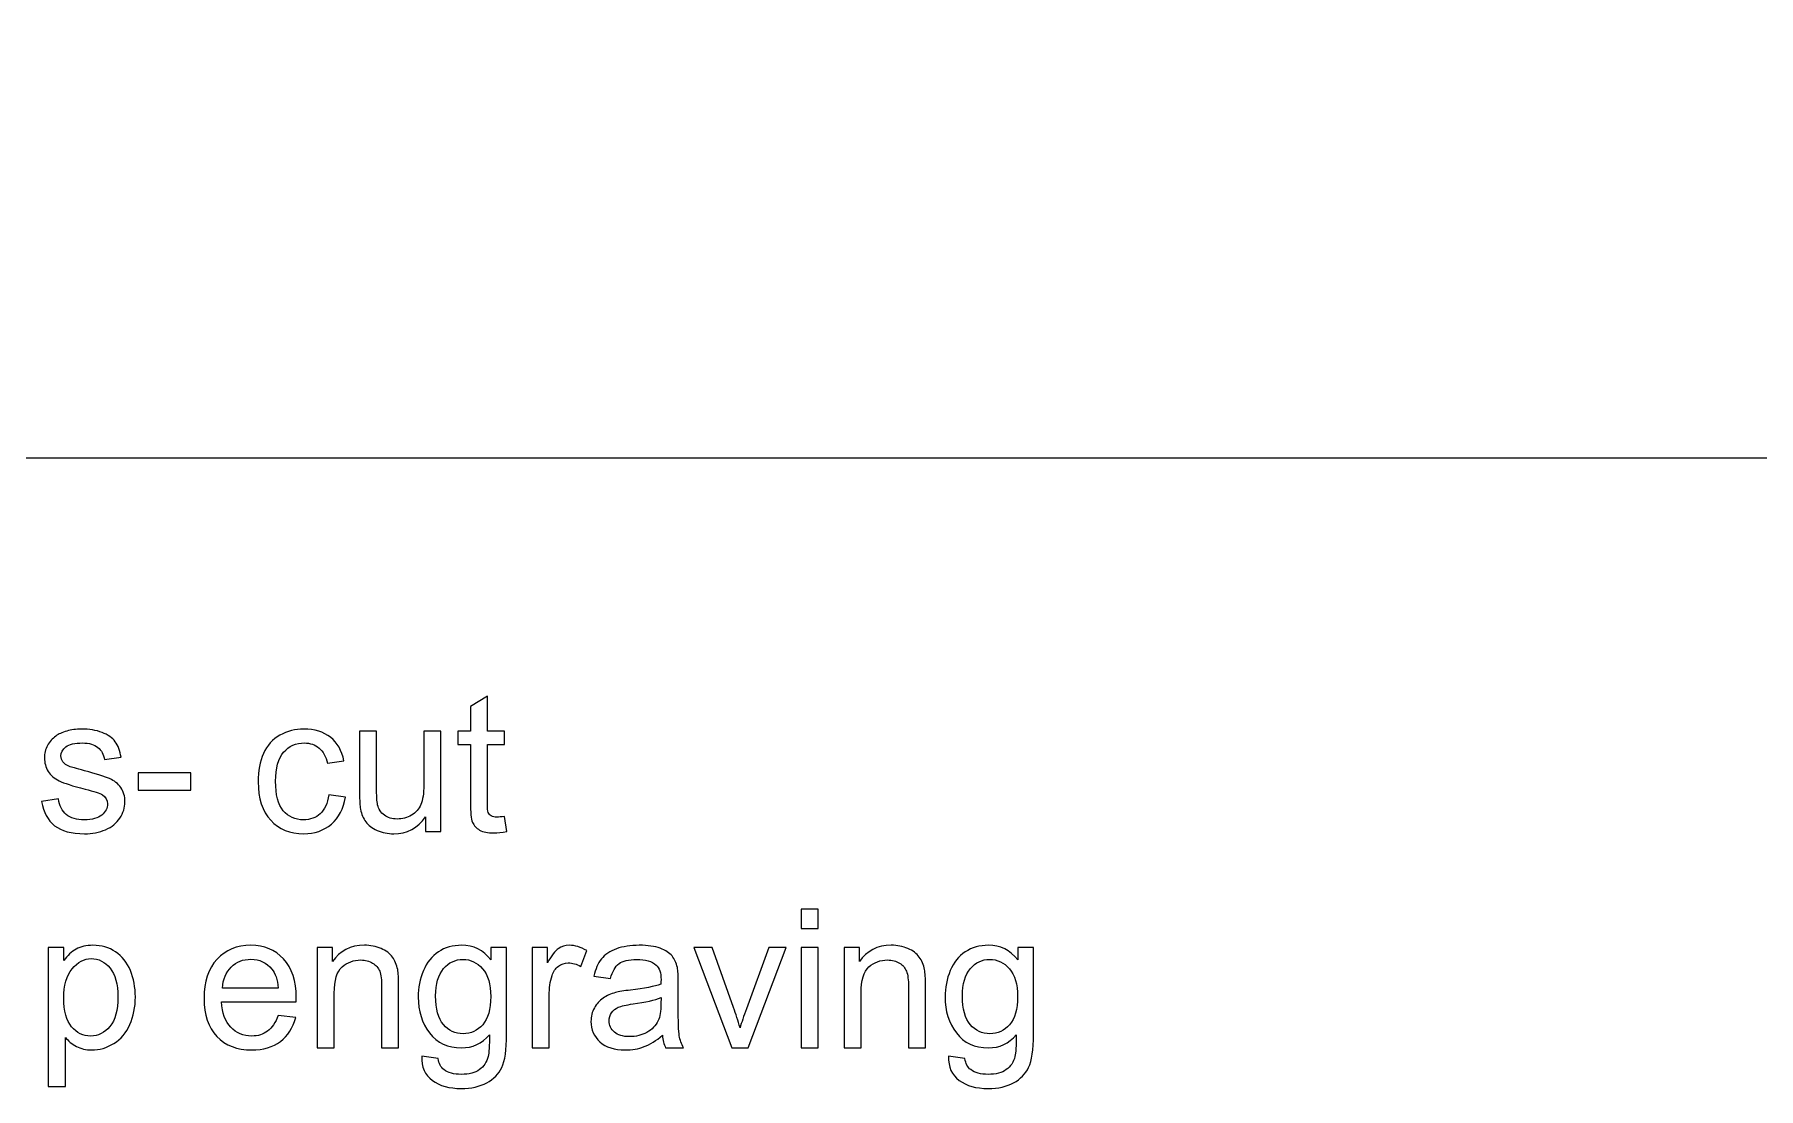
# Model space of a CAD drawing. Header units: millimetres. Extents: x -210 to 210, y -187 to 149.
# Drawn here: x -2.7 to 103.8, y -187.5 to -122.4 of the extents above; entities that cross this region are included whole.
import ezdxf

# ---------------------------------------------------------------- set-up
doc = ezdxf.new("R2010")
doc.units = ezdxf.units.MM
doc.header["$MEASUREMENT"] = 0
doc.layers.add('layer 1', color=7, linetype='Continuous')

msp = doc.modelspace()

# ---------------------------------------------------------------- linework, layer by layer
at = {"layer": 'layer 1', "color": 113, "lineweight": 18}
msp.add_open_spline([(-209.586, 148.5007), (-209.586, 148.5007), (210.414, 148.5007), (210.414, 148.5007), (210.414, 148.5007), (210.414, 148.5007), (210.414, -148.4993), (210.414, -148.4993), (210.414, -148.4993), (210.414, -148.4993), (-209.586, -148.4993), (-209.586, -148.4993), (-209.586, -148.4993), (-209.586, -148.4993), (-209.586, 148.5007), (-209.586, 148.5007)], degree=3, knots=[0, 0, 0, 0, 0.2, 0.2, 0.2, 0.2, 0.4, 0.4, 0.4, 0.4, 0.6, 0.6, 0.6, 0.6, 1, 1, 1, 1], dxfattribs=at)
at = {"layer": 'layer 1', "color": 250}
for points, knots in [([(26.3139, -170.6639), (26.3139, -170.6639), (26.4574, -171.5925), (26.4574, -171.5925), (26.4574, -171.5925), (26.1625, -171.6543), (25.8974, -171.6862), (25.6662, -171.6862), (25.6662, -171.6862), (25.2856, -171.6862), (24.9907, -171.6264), (24.7794, -171.5048), (24.7794, -171.5048), (24.5702, -171.3833), (24.4227, -171.2258), (24.337, -171.0285), (24.337, -171.0285), (24.2513, -170.8313), (24.2094, -170.4167), (24.2094, -169.785), (24.2094, -169.785), (24.2094, -169.785), (24.2094, -166.2098), (24.2094, -166.2098), (24.2094, -166.2098), (24.2094, -166.2098), (23.4322, -166.2098), (23.4322, -166.2098), (23.4322, -166.2098), (23.4322, -166.2098), (23.4322, -165.3967), (23.4322, -165.3967), (23.4322, -165.3967), (23.4322, -165.3967), (24.2094, -165.3967), (24.2094, -165.3967), (24.2094, -165.3967), (24.2094, -165.3967), (24.2094, -163.8621), (24.2094, -163.8621), (24.2094, -163.8621), (24.2094, -163.8621), (25.2617, -163.2304), (25.2617, -163.2304), (25.2617, -163.2304), (25.2617, -163.2304), (25.2617, -165.3967), (25.2617, -165.3967), (25.2617, -165.3967), (25.2617, -165.3967), (26.3139, -165.3967), (26.3139, -165.3967), (26.3139, -165.3967), (26.3139, -165.3967), (26.3139, -166.2098), (26.3139, -166.2098), (26.3139, -166.2098), (26.3139, -166.2098), (25.2617, -166.2098), (25.2617, -166.2098), (25.2617, -166.2098), (25.2617, -166.2098), (25.2617, -169.8448), (25.2617, -169.8448), (25.2617, -169.8448), (25.2617, -170.1457), (25.2796, -170.339), (25.3175, -170.4247), (25.3175, -170.4247), (25.3534, -170.5104), (25.4131, -170.5782), (25.4968, -170.63), (25.4968, -170.63), (25.5805, -170.6798), (25.7001, -170.7057), (25.8556, -170.7057), (25.8556, -170.7057), (25.9712, -170.7057), (26.1246, -170.6918), (26.3139, -170.6639)], [0, 0, 0, 0, 0.04761905, 0.04761905, 0.04761905, 0.04761905, 0.0952381, 0.0952381, 0.0952381, 0.0952381, 0.14285714, 0.14285714, 0.14285714, 0.14285714, 0.19047619, 0.19047619, 0.19047619, 0.19047619, 0.23809524, 0.23809524, 0.23809524, 0.23809524, 0.28571429, 0.28571429, 0.28571429, 0.28571429, 0.33333333, 0.33333333, 0.33333333, 0.33333333, 0.38095238, 0.38095238, 0.38095238, 0.38095238, 0.42857143, 0.42857143, 0.42857143, 0.42857143, 0.47619048, 0.47619048, 0.47619048, 0.47619048, 0.52380952, 0.52380952, 0.52380952, 0.52380952, 0.57142857, 0.57142857, 0.57142857, 0.57142857, 0.61904762, 0.61904762, 0.61904762, 0.61904762, 0.66666667, 0.66666667, 0.66666667, 0.66666667, 0.71428571, 0.71428571, 0.71428571, 0.71428571, 0.76190476, 0.76190476, 0.76190476, 0.76190476, 0.80952381, 0.80952381, 0.80952381, 0.80952381, 0.85714286, 0.85714286, 0.85714286, 0.85714286, 0.9047619, 0.9047619, 0.9047619, 0.9047619, 1, 1, 1, 1]), ([(-2.3, -169.7491), (-2.3, -169.7491), (-1.2597, -169.5817), (-1.2597, -169.5817), (-1.2597, -169.5817), (-1.2019, -169.9982), (-1.0385, -170.3171), (-0.7715, -170.5403), (-0.7715, -170.5403), (-0.5044, -170.7615), (-0.1298, -170.8731), (0.3485, -170.8731), (0.3485, -170.8731), (0.8328, -170.8731), (1.1915, -170.7755), (1.4267, -170.5782), (1.4267, -170.5782), (1.6598, -170.3829), (1.7774, -170.1517), (1.7774, -169.8866), (1.7774, -169.8866), (1.7774, -169.6495), (1.6718, -169.4621), (1.4625, -169.3266), (1.4625, -169.3266), (1.3151, -169.233), (0.9563, -169.1154), (0.3864, -168.9699), (0.3864, -168.9699), (-0.3829, -168.7766), (-0.915, -168.6092), (-1.2139, -168.4677), (-1.2139, -168.4677), (-1.5108, -168.3242), (-1.736, -168.1289), (-1.8895, -167.8778), (-1.8895, -167.8778), (-2.0429, -167.6287), (-2.1207, -167.3517), (-2.1207, -167.0488), (-2.1207, -167.0488), (-2.1207, -166.7718), (-2.0569, -166.5167), (-1.9313, -166.2815), (-1.9313, -166.2815), (-1.8038, -166.0463), (-1.6324, -165.851), (-1.4152, -165.6956), (-1.4152, -165.6956), (-1.2518, -165.576), (-1.0286, -165.4744), (-0.7476, -165.3907), (-0.7476, -165.3907), (-0.4646, -165.307), (-0.1637, -165.2651), (0.1592, -165.2651), (0.1592, -165.2651), (0.6455, -165.2651), (1.0719, -165.3349), (1.4386, -165.4764), (1.4386, -165.4764), (1.8073, -165.6159), (2.0783, -165.8072), (2.2537, -166.0463), (2.2537, -166.0463), (2.4271, -166.2875), (2.5487, -166.6083), (2.6144, -167.0109), (2.6144, -167.0109), (2.6144, -167.0109), (1.5861, -167.1544), (1.5861, -167.1544), (1.5861, -167.1544), (1.5403, -166.8315), (1.4047, -166.5784), (1.1815, -166.3971), (1.1815, -166.3971), (0.9583, -166.2157), (0.6435, -166.1261), (0.2349, -166.1261), (0.2349, -166.1261), (-0.2454, -166.1261), (-0.5901, -166.2058), (-0.7954, -166.3652), (-0.7954, -166.3652), (-1.0007, -166.5246), (-1.1043, -166.712), (-1.1043, -166.9252), (-1.1043, -166.9252), (-1.1043, -167.0607), (-1.0624, -167.1843), (-0.9767, -167.2939), (-0.9767, -167.2939), (-0.8911, -167.4055), (-0.7575, -167.4992), (-0.5742, -167.5729), (-0.5742, -167.5729), (-0.4686, -167.6127), (-0.1617, -167.7024), (0.3525, -167.8419), (0.3525, -167.8419), (1.0939, -168.0392), (1.612, -168.2026), (1.907, -168.3282), (1.907, -168.3282), (2.2019, -168.4537), (2.4331, -168.6391), (2.6005, -168.8782), (2.6005, -168.8782), (2.7699, -169.1194), (2.8536, -169.4183), (2.8536, -169.777), (2.8536, -169.777), (2.8536, -170.1258), (2.7519, -170.4546), (2.5467, -170.7635), (2.5467, -170.7635), (2.3414, -171.0724), (2.0465, -171.3115), (1.6618, -171.4809), (1.6618, -171.4809), (1.2752, -171.6503), (0.8388, -171.734), (0.3525, -171.734), (0.3525, -171.734), (-0.4526, -171.734), (-1.0684, -171.5666), (-1.4909, -171.2338), (-1.4909, -171.2338), (-1.9134, -170.899), (-2.1824, -170.4048), (-2.3, -169.7491)], [0, 0, 0, 0, 0.02941176, 0.02941176, 0.02941176, 0.02941176, 0.05882353, 0.05882353, 0.05882353, 0.05882353, 0.08823529, 0.08823529, 0.08823529, 0.08823529, 0.11764706, 0.11764706, 0.11764706, 0.11764706, 0.14705882, 0.14705882, 0.14705882, 0.14705882, 0.17647059, 0.17647059, 0.17647059, 0.17647059, 0.20588235, 0.20588235, 0.20588235, 0.20588235, 0.23529412, 0.23529412, 0.23529412, 0.23529412, 0.26470588, 0.26470588, 0.26470588, 0.26470588, 0.29411765, 0.29411765, 0.29411765, 0.29411765, 0.32352941, 0.32352941, 0.32352941, 0.32352941, 0.35294118, 0.35294118, 0.35294118, 0.35294118, 0.38235294, 0.38235294, 0.38235294, 0.38235294, 0.41176471, 0.41176471, 0.41176471, 0.41176471, 0.44117647, 0.44117647, 0.44117647, 0.44117647, 0.47058824, 0.47058824, 0.47058824, 0.47058824, 0.5, 0.5, 0.5, 0.5, 0.52941176, 0.52941176, 0.52941176, 0.52941176, 0.55882353, 0.55882353, 0.55882353, 0.55882353, 0.58823529, 0.58823529, 0.58823529, 0.58823529, 0.61764706, 0.61764706, 0.61764706, 0.61764706, 0.64705882, 0.64705882, 0.64705882, 0.64705882, 0.67647059, 0.67647059, 0.67647059, 0.67647059, 0.70588235, 0.70588235, 0.70588235, 0.70588235, 0.73529412, 0.73529412, 0.73529412, 0.73529412, 0.76470588, 0.76470588, 0.76470588, 0.76470588, 0.79411765, 0.79411765, 0.79411765, 0.79411765, 0.82352941, 0.82352941, 0.82352941, 0.82352941, 0.85294118, 0.85294118, 0.85294118, 0.85294118, 0.88235294, 0.88235294, 0.88235294, 0.88235294, 0.91176471, 0.91176471, 0.91176471, 0.91176471, 0.94117647, 0.94117647, 0.94117647, 0.94117647, 1, 1, 1, 1]), ([(15.4546, -169.3306), (15.4546, -169.3306), (16.4829, -169.4741), (16.4829, -169.4741), (16.4829, -169.4741), (16.3693, -170.1816), (16.0824, -170.7336), (15.618, -171.1342), (15.618, -171.1342), (15.1537, -171.5347), (14.5817, -171.734), (13.9061, -171.734), (13.9061, -171.734), (13.0592, -171.734), (12.3776, -171.457), (11.8634, -170.903), (11.8634, -170.903), (11.3473, -170.349), (11.0902, -169.5558), (11.0902, -168.5235), (11.0902, -168.5235), (11.0902, -167.8539), (11.2018, -167.27), (11.423, -166.7678), (11.423, -166.7678), (11.6442, -166.2676), (11.981, -165.8909), (12.4354, -165.6418), (12.4354, -165.6418), (12.8878, -165.3907), (13.38, -165.2651), (13.9141, -165.2651), (13.9141, -165.2651), (14.5857, -165.2651), (15.1377, -165.4345), (15.5642, -165.7753), (15.5642, -165.7753), (15.9927, -166.1161), (16.2677, -166.6004), (16.3873, -167.2261), (16.3873, -167.2261), (16.3873, -167.2261), (15.3709, -167.3816), (15.3709, -167.3816), (15.3709, -167.3816), (15.2733, -166.9651), (15.1019, -166.6522), (14.8528, -166.4409), (14.8528, -166.4409), (14.6056, -166.2317), (14.3067, -166.1261), (13.956, -166.1261), (13.956, -166.1261), (13.4259, -166.1261), (12.9954, -166.3154), (12.6626, -166.694), (12.6626, -166.694), (12.3318, -167.0747), (12.1663, -167.6725), (12.1663, -168.4936), (12.1663, -168.4936), (12.1663, -169.3266), (12.3258, -169.9305), (12.6446, -170.3071), (12.6446, -170.3071), (12.9655, -170.6838), (13.382, -170.8731), (13.8942, -170.8731), (13.8942, -170.8731), (14.3087, -170.8731), (14.6535, -170.7476), (14.9285, -170.4945), (14.9285, -170.4945), (15.2055, -170.2434), (15.3809, -169.8547), (15.4546, -169.3306)], [0, 0, 0, 0, 0.05, 0.05, 0.05, 0.05, 0.1, 0.1, 0.1, 0.1, 0.15, 0.15, 0.15, 0.15, 0.2, 0.2, 0.2, 0.2, 0.25, 0.25, 0.25, 0.25, 0.3, 0.3, 0.3, 0.3, 0.35, 0.35, 0.35, 0.35, 0.4, 0.4, 0.4, 0.4, 0.45, 0.45, 0.45, 0.45, 0.5, 0.5, 0.5, 0.5, 0.55, 0.55, 0.55, 0.55, 0.6, 0.6, 0.6, 0.6, 0.65, 0.65, 0.65, 0.65, 0.7, 0.7, 0.7, 0.7, 0.75, 0.75, 0.75, 0.75, 0.8, 0.8, 0.8, 0.8, 0.85, 0.85, 0.85, 0.85, 0.9, 0.9, 0.9, 0.9, 1, 1, 1, 1]), ([(21.4333, -171.6025), (21.4333, -171.6025), (21.4333, -170.6798), (21.4333, -170.6798), (21.4333, -170.6798), (20.951, -171.3833), (20.2974, -171.734), (19.4703, -171.734), (19.4703, -171.734), (19.1056, -171.734), (18.7648, -171.6643), (18.448, -171.5248), (18.448, -171.5248), (18.1311, -171.3833), (17.8959, -171.2079), (17.7425, -170.9967), (17.7425, -170.9967), (17.589, -170.7834), (17.4814, -170.5244), (17.4196, -170.2174), (17.4196, -170.2174), (17.3778, -170.0102), (17.3559, -169.6834), (17.3559, -169.2369), (17.3559, -169.2369), (17.3559, -169.2369), (17.3559, -165.3967), (17.3559, -165.3967), (17.3559, -165.3967), (17.3559, -165.3967), (18.4081, -165.3967), (18.4081, -165.3967), (18.4081, -165.3967), (18.4081, -165.3967), (18.4081, -168.8304), (18.4081, -168.8304), (18.4081, -168.8304), (18.4081, -169.3784), (18.43, -169.7491), (18.4719, -169.9384), (18.4719, -169.9384), (18.5376, -170.2155), (18.6771, -170.4307), (18.8924, -170.5881), (18.8924, -170.5881), (19.1056, -170.7456), (19.3687, -170.8253), (19.6836, -170.8253), (19.6836, -170.8253), (19.9984, -170.8253), (20.2934, -170.7456), (20.5684, -170.5841), (20.5684, -170.5841), (20.8434, -170.4227), (21.0387, -170.2015), (21.1543, -169.9245), (21.1543, -169.9245), (21.2679, -169.6475), (21.3257, -169.2429), (21.3257, -168.7148), (21.3257, -168.7148), (21.3257, -168.7148), (21.3257, -165.3967), (21.3257, -165.3967), (21.3257, -165.3967), (21.3257, -165.3967), (22.3779, -165.3967), (22.3779, -165.3967), (22.3779, -165.3967), (22.3779, -165.3967), (22.3779, -171.6025), (22.3779, -171.6025), (22.3779, -171.6025), (22.3779, -171.6025), (21.4333, -171.6025), (21.4333, -171.6025)], [0, 0, 0, 0, 0.05, 0.05, 0.05, 0.05, 0.1, 0.1, 0.1, 0.1, 0.15, 0.15, 0.15, 0.15, 0.2, 0.2, 0.2, 0.2, 0.25, 0.25, 0.25, 0.25, 0.3, 0.3, 0.3, 0.3, 0.35, 0.35, 0.35, 0.35, 0.4, 0.4, 0.4, 0.4, 0.45, 0.45, 0.45, 0.45, 0.5, 0.5, 0.5, 0.5, 0.55, 0.55, 0.55, 0.55, 0.6, 0.6, 0.6, 0.6, 0.65, 0.65, 0.65, 0.65, 0.7, 0.7, 0.7, 0.7, 0.75, 0.75, 0.75, 0.75, 0.8, 0.8, 0.8, 0.8, 0.85, 0.85, 0.85, 0.85, 0.9, 0.9, 0.9, 0.9, 1, 1, 1, 1]), ([(3.6787, -169.0317), (3.6787, -169.0317), (3.6787, -167.9794), (3.6787, -167.9794), (3.6787, -167.9794), (3.6787, -167.9794), (6.9311, -167.9794), (6.9311, -167.9794), (6.9311, -167.9794), (6.9311, -167.9794), (6.9311, -169.0317), (6.9311, -169.0317), (6.9311, -169.0317), (6.9311, -169.0317), (3.6787, -169.0317), (3.6787, -169.0317)], [0, 0, 0, 0, 0.2, 0.2, 0.2, 0.2, 0.4, 0.4, 0.4, 0.4, 0.6, 0.6, 0.6, 0.6, 1, 1, 1, 1]), ([(44.6527, -177.5951), (44.6527, -177.5951), (44.6527, -176.3994), (44.6527, -176.3994), (44.6527, -176.3994), (44.6527, -176.3994), (45.7049, -176.3994), (45.7049, -176.3994), (45.7049, -176.3994), (45.7049, -176.3994), (45.7049, -177.5951), (45.7049, -177.5951), (45.7049, -177.5951), (45.7049, -177.5951), (44.6527, -177.5951), (44.6527, -177.5951)], [0, 0, 0, 0, 0.2, 0.2, 0.2, 0.2, 0.4, 0.4, 0.4, 0.4, 0.6, 0.6, 0.6, 0.6, 1, 1, 1, 1]), ([(-1.8814, -187.3403), (-1.8814, -187.3403), (-1.8814, -178.755), (-1.8814, -178.755), (-1.8814, -178.755), (-1.8814, -178.755), (-0.9248, -178.755), (-0.9248, -178.755), (-0.9248, -178.755), (-0.9248, -178.755), (-0.9248, -179.5701), (-0.9248, -179.5701), (-0.9248, -179.5701), (-0.6996, -179.2552), (-0.4445, -179.018), (-0.1596, -178.8606), (-0.1596, -178.8606), (0.1234, -178.7031), (0.4682, -178.6234), (0.8727, -178.6234), (0.8727, -178.6234), (1.4029, -178.6234), (1.8692, -178.7589), (2.2737, -179.032), (2.2737, -179.032), (2.6783, -179.303), (2.9832, -179.6876), (3.1905, -180.1819), (3.1905, -180.1819), (3.3957, -180.6781), (3.4994, -181.2202), (3.4994, -181.812), (3.4994, -181.812), (3.4994, -182.4438), (3.3858, -183.0138), (3.1586, -183.5219), (3.1586, -183.5219), (2.9314, -184.0281), (2.6006, -184.4167), (2.1661, -184.6878), (2.1661, -184.6878), (1.7337, -184.9568), (1.2773, -185.0923), (0.799, -185.0923), (0.799, -185.0923), (0.4483, -185.0923), (0.1334, -185.0186), (-0.1436, -184.8711), (-0.1436, -184.8711), (-0.4226, -184.7236), (-0.6498, -184.5383), (-0.8292, -184.3131), (-0.8292, -184.3131), (-0.8292, -184.3131), (-0.8292, -187.3403), (-0.8292, -187.3403), (-0.8292, -187.3403), (-0.8292, -187.3403), (-1.8814, -187.3403), (-1.8814, -187.3403)], [0, 0, 0, 0, 0.0625, 0.0625, 0.0625, 0.0625, 0.125, 0.125, 0.125, 0.125, 0.1875, 0.1875, 0.1875, 0.1875, 0.25, 0.25, 0.25, 0.25, 0.3125, 0.3125, 0.3125, 0.3125, 0.375, 0.375, 0.375, 0.375, 0.4375, 0.4375, 0.4375, 0.4375, 0.5, 0.5, 0.5, 0.5, 0.5625, 0.5625, 0.5625, 0.5625, 0.625, 0.625, 0.625, 0.625, 0.6875, 0.6875, 0.6875, 0.6875, 0.75, 0.75, 0.75, 0.75, 0.8125, 0.8125, 0.8125, 0.8125, 0.875, 0.875, 0.875, 0.875, 1, 1, 1, 1]), ([(12.3239, -182.952), (12.3239, -182.952), (13.412, -183.0955), (13.412, -183.0955), (13.412, -183.0955), (13.2426, -183.7272), (12.9257, -184.2194), (12.4634, -184.5682), (12.4634, -184.5682), (12.001, -184.917), (11.4111, -185.0923), (10.6917, -185.0923), (10.6917, -185.0923), (9.7869, -185.0923), (9.0695, -184.8133), (8.5394, -184.2553), (8.5394, -184.2553), (8.0093, -183.6993), (7.7442, -182.9161), (7.7442, -181.9097), (7.7442, -181.9097), (7.7442, -180.8694), (8.0113, -180.0603), (8.5474, -179.4863), (8.5474, -179.4863), (9.0834, -178.9104), (9.779, -178.6234), (10.6339, -178.6234), (10.6339, -178.6234), (11.4609, -178.6234), (12.1365, -178.9044), (12.6607, -179.4684), (12.6607, -179.4684), (13.1848, -180.0324), (13.4479, -180.8256), (13.4479, -181.8479), (13.4479, -181.8479), (13.4479, -181.9097), (13.4459, -182.0034), (13.4419, -182.1269), (13.4419, -182.1269), (13.4419, -182.1269), (8.8204, -182.1269), (8.8204, -182.1269), (8.8204, -182.1269), (8.8602, -182.8065), (9.0516, -183.3286), (9.3983, -183.6893), (9.3983, -183.6893), (9.7431, -184.0501), (10.1755, -184.2314), (10.6917, -184.2314), (10.6917, -184.2314), (11.0763, -184.2314), (11.4051, -184.1298), (11.6762, -183.9265), (11.6762, -183.9265), (11.9492, -183.7232), (12.1644, -183.3984), (12.3239, -182.952)], [0, 0, 0, 0, 0.0625, 0.0625, 0.0625, 0.0625, 0.125, 0.125, 0.125, 0.125, 0.1875, 0.1875, 0.1875, 0.1875, 0.25, 0.25, 0.25, 0.25, 0.3125, 0.3125, 0.3125, 0.3125, 0.375, 0.375, 0.375, 0.375, 0.4375, 0.4375, 0.4375, 0.4375, 0.5, 0.5, 0.5, 0.5, 0.5625, 0.5625, 0.5625, 0.5625, 0.625, 0.625, 0.625, 0.625, 0.6875, 0.6875, 0.6875, 0.6875, 0.75, 0.75, 0.75, 0.75, 0.8125, 0.8125, 0.8125, 0.8125, 0.875, 0.875, 0.875, 0.875, 1, 1, 1, 1]), ([(14.7413, -184.9608), (14.7413, -184.9608), (14.7413, -178.755), (14.7413, -178.755), (14.7413, -178.755), (14.7413, -178.755), (15.6859, -178.755), (15.6859, -178.755), (15.6859, -178.755), (15.6859, -178.755), (15.6859, -179.6358), (15.6859, -179.6358), (15.6859, -179.6358), (16.1403, -178.9602), (16.7979, -178.6234), (17.6569, -178.6234), (17.6569, -178.6234), (18.0315, -178.6234), (18.3743, -178.6912), (18.6872, -178.8247), (18.6872, -178.8247), (19.0001, -178.9582), (19.2352, -179.1356), (19.3907, -179.3528), (19.3907, -179.3528), (19.5461, -179.5701), (19.6557, -179.8291), (19.7175, -180.1281), (19.7175, -180.1281), (19.7554, -180.3234), (19.7753, -180.6641), (19.7753, -181.1504), (19.7753, -181.1504), (19.7753, -181.1504), (19.7753, -184.9608), (19.7753, -184.9608), (19.7753, -184.9608), (19.7753, -184.9608), (18.7231, -184.9608), (18.7231, -184.9608), (18.7231, -184.9608), (18.7231, -184.9608), (18.7231, -181.1903), (18.7231, -181.1903), (18.7231, -181.1903), (18.7231, -180.7618), (18.6832, -180.4409), (18.6015, -180.2297), (18.6015, -180.2297), (18.5198, -180.0184), (18.3743, -179.8491), (18.167, -179.7215), (18.167, -179.7215), (17.9598, -179.596), (17.7147, -179.5322), (17.4357, -179.5322), (17.4357, -179.5322), (16.9893, -179.5322), (16.6046, -179.6737), (16.2798, -179.9587), (16.2798, -179.9587), (15.9549, -180.2417), (15.7935, -180.7817), (15.7935, -181.5749), (15.7935, -181.5749), (15.7935, -181.5749), (15.7935, -184.9608), (15.7935, -184.9608), (15.7935, -184.9608), (15.7935, -184.9608), (14.7413, -184.9608), (14.7413, -184.9608)], [0, 0, 0, 0, 0.05263158, 0.05263158, 0.05263158, 0.05263158, 0.10526316, 0.10526316, 0.10526316, 0.10526316, 0.15789474, 0.15789474, 0.15789474, 0.15789474, 0.21052632, 0.21052632, 0.21052632, 0.21052632, 0.26315789, 0.26315789, 0.26315789, 0.26315789, 0.31578947, 0.31578947, 0.31578947, 0.31578947, 0.36842105, 0.36842105, 0.36842105, 0.36842105, 0.42105263, 0.42105263, 0.42105263, 0.42105263, 0.47368421, 0.47368421, 0.47368421, 0.47368421, 0.52631579, 0.52631579, 0.52631579, 0.52631579, 0.57894737, 0.57894737, 0.57894737, 0.57894737, 0.63157895, 0.63157895, 0.63157895, 0.63157895, 0.68421053, 0.68421053, 0.68421053, 0.68421053, 0.73684211, 0.73684211, 0.73684211, 0.73684211, 0.78947368, 0.78947368, 0.78947368, 0.78947368, 0.84210526, 0.84210526, 0.84210526, 0.84210526, 0.89473684, 0.89473684, 0.89473684, 0.89473684, 1, 1, 1, 1]), ([(21.1983, -185.475), (21.1983, -185.475), (22.2146, -185.6185), (22.2146, -185.6185), (22.2146, -185.6185), (22.2565, -185.9333), (22.3761, -186.1625), (22.5714, -186.308), (22.5714, -186.308), (22.8324, -186.5013), (23.1892, -186.599), (23.6415, -186.599), (23.6415, -186.599), (24.1278, -186.599), (24.5045, -186.5013), (24.7695, -186.308), (24.7695, -186.308), (25.0346, -186.1147), (25.2139, -185.8417), (25.3076, -185.4929), (25.3076, -185.4929), (25.3614, -185.2797), (25.3873, -184.8313), (25.3833, -184.1477), (25.3833, -184.1477), (24.923, -184.6898), (24.351, -184.9608), (23.6655, -184.9608), (23.6655, -184.9608), (22.8125, -184.9608), (22.1509, -184.6539), (21.6845, -184.0381), (21.6845, -184.0381), (21.2162, -183.4243), (20.983, -182.6869), (20.983, -181.828), (20.983, -181.828), (20.983, -181.2361), (21.0907, -180.6901), (21.3039, -180.1898), (21.3039, -180.1898), (21.5171, -179.6896), (21.828, -179.305), (22.2346, -179.032), (22.2346, -179.032), (22.6411, -178.7589), (23.1194, -178.6234), (23.6694, -178.6234), (23.6694, -178.6234), (24.4008, -178.6234), (25.0047, -178.9224), (25.479, -179.5202), (25.479, -179.5202), (25.479, -179.5202), (25.479, -178.755), (25.479, -178.755), (25.479, -178.755), (25.479, -178.755), (26.4475, -178.755), (26.4475, -178.755), (26.4475, -178.755), (26.4475, -178.755), (26.4475, -184.1138), (26.4475, -184.1138), (26.4475, -184.1138), (26.4475, -185.0804), (26.3499, -185.7639), (26.1526, -186.1665), (26.1526, -186.1665), (25.9573, -186.5691), (25.6444, -186.8879), (25.2199, -187.1211), (25.2199, -187.1211), (24.7934, -187.3543), (24.2693, -187.4718), (23.6475, -187.4718), (23.6475, -187.4718), (22.9082, -187.4718), (22.3123, -187.3064), (21.8579, -186.9736), (21.8579, -186.9736), (21.4015, -186.6428), (21.1823, -186.1426), (21.1983, -185.475)], [0, 0, 0, 0, 0.04545455, 0.04545455, 0.04545455, 0.04545455, 0.09090909, 0.09090909, 0.09090909, 0.09090909, 0.13636364, 0.13636364, 0.13636364, 0.13636364, 0.18181818, 0.18181818, 0.18181818, 0.18181818, 0.22727273, 0.22727273, 0.22727273, 0.22727273, 0.27272727, 0.27272727, 0.27272727, 0.27272727, 0.31818182, 0.31818182, 0.31818182, 0.31818182, 0.36363636, 0.36363636, 0.36363636, 0.36363636, 0.40909091, 0.40909091, 0.40909091, 0.40909091, 0.45454545, 0.45454545, 0.45454545, 0.45454545, 0.5, 0.5, 0.5, 0.5, 0.54545455, 0.54545455, 0.54545455, 0.54545455, 0.59090909, 0.59090909, 0.59090909, 0.59090909, 0.63636364, 0.63636364, 0.63636364, 0.63636364, 0.68181818, 0.68181818, 0.68181818, 0.68181818, 0.72727273, 0.72727273, 0.72727273, 0.72727273, 0.77272727, 0.77272727, 0.77272727, 0.77272727, 0.81818182, 0.81818182, 0.81818182, 0.81818182, 0.86363636, 0.86363636, 0.86363636, 0.86363636, 0.90909091, 0.90909091, 0.90909091, 0.90909091, 1, 1, 1, 1]), ([(28.0299, -184.9608), (28.0299, -184.9608), (28.0299, -178.755), (28.0299, -178.755), (28.0299, -178.755), (28.0299, -178.755), (28.9746, -178.755), (28.9746, -178.755), (28.9746, -178.755), (28.9746, -178.755), (28.9746, -179.7056), (28.9746, -179.7056), (28.9746, -179.7056), (29.2157, -179.2651), (29.4389, -178.9742), (29.6442, -178.8347), (29.6442, -178.8347), (29.8494, -178.6932), (30.0746, -178.6234), (30.3197, -178.6234), (30.3197, -178.6234), (30.6745, -178.6234), (31.0352, -178.735), (31.4019, -178.9562), (31.4019, -178.9562), (31.4019, -178.9562), (31.0272, -179.9268), (31.0272, -179.9268), (31.0272, -179.9268), (30.7721, -179.7833), (30.517, -179.7115), (30.262, -179.7115), (30.262, -179.7115), (30.0328, -179.7115), (29.8275, -179.7813), (29.6462, -179.9188), (29.6462, -179.9188), (29.4648, -180.0563), (29.3353, -180.2476), (29.2575, -180.4928), (29.2575, -180.4928), (29.14, -180.8654), (29.0822, -181.274), (29.0822, -181.7184), (29.0822, -181.7184), (29.0822, -181.7184), (29.0822, -184.9608), (29.0822, -184.9608), (29.0822, -184.9608), (29.0822, -184.9608), (28.0299, -184.9608), (28.0299, -184.9608)], [0, 0, 0, 0, 0.07142857, 0.07142857, 0.07142857, 0.07142857, 0.14285714, 0.14285714, 0.14285714, 0.14285714, 0.21428571, 0.21428571, 0.21428571, 0.21428571, 0.28571429, 0.28571429, 0.28571429, 0.28571429, 0.35714286, 0.35714286, 0.35714286, 0.35714286, 0.42857143, 0.42857143, 0.42857143, 0.42857143, 0.5, 0.5, 0.5, 0.5, 0.57142857, 0.57142857, 0.57142857, 0.57142857, 0.64285714, 0.64285714, 0.64285714, 0.64285714, 0.71428571, 0.71428571, 0.71428571, 0.71428571, 0.78571429, 0.78571429, 0.78571429, 0.78571429, 0.85714286, 0.85714286, 0.85714286, 0.85714286, 1, 1, 1, 1]), ([(36.0772, -184.1836), (35.6866, -184.5164), (35.3099, -184.7496), (34.9492, -184.8871), (34.9492, -184.8871), (34.5885, -185.0246), (34.2019, -185.0923), (33.7874, -185.0923), (33.7874, -185.0923), (33.1058, -185.0923), (32.5817, -184.9269), (32.215, -184.5941), (32.215, -184.5941), (31.8483, -184.2633), (31.665, -183.8388), (31.665, -183.3226), (31.665, -183.3226), (31.665, -183.0197), (31.7347, -182.7427), (31.8722, -182.4916), (31.8722, -182.4916), (32.0117, -182.2405), (32.1931, -182.0412), (32.4163, -181.8898), (32.4163, -181.8898), (32.6415, -181.7383), (32.8926, -181.6227), (33.1736, -181.545), (33.1736, -181.545), (33.3808, -181.4912), (33.6937, -181.4394), (34.1102, -181.3876), (34.1102, -181.3876), (34.9592, -181.2879), (35.587, -181.1663), (35.9875, -181.0268), (35.9875, -181.0268), (35.9915, -180.8834), (35.9935, -180.7917), (35.9935, -180.7538), (35.9935, -180.7538), (35.9935, -180.3273), (35.8939, -180.0264), (35.6946, -179.851), (35.6946, -179.851), (35.4255, -179.6139), (35.025, -179.4963), (34.4949, -179.4963), (34.4949, -179.4963), (33.9986, -179.4963), (33.6319, -179.584), (33.3968, -179.7574), (33.3968, -179.7574), (33.1596, -179.9308), (32.9862, -180.2377), (32.8727, -180.6801), (32.8727, -180.6801), (32.8727, -180.6801), (31.8443, -180.5366), (31.8443, -180.5366), (31.8443, -180.5366), (31.938, -180.0962), (32.0914, -179.7394), (32.3067, -179.4684), (32.3067, -179.4684), (32.5219, -179.1974), (32.8328, -178.9901), (33.2393, -178.8426), (33.2393, -178.8426), (33.6439, -178.6972), (34.1162, -178.6234), (34.6503, -178.6234), (34.6503, -178.6234), (35.1804, -178.6234), (35.6129, -178.6852), (35.9457, -178.8108), (35.9457, -178.8108), (36.2765, -178.9363), (36.5216, -179.0918), (36.6771, -179.2811), (36.6771, -179.2811), (36.8325, -179.4704), (36.9421, -179.7096), (37.0059, -179.9985), (37.0059, -179.9985), (37.0398, -180.1779), (37.0577, -180.5007), (37.0577, -180.9651), (37.0577, -180.9651), (37.0577, -180.9651), (37.0577, -182.3601), (37.0577, -182.3601), (37.0577, -182.3601), (37.0577, -183.3346), (37.0796, -183.9504), (37.1235, -184.2115), (37.1235, -184.2115), (37.1653, -184.4725), (37.253, -184.7217), (37.3806, -184.9608), (37.3806, -184.9608), (37.3806, -184.9608), (36.2805, -184.9608), (36.2805, -184.9608), (36.2805, -184.9608), (36.1749, -184.7396), (36.1071, -184.4805), (36.0772, -184.1836)], [0, 0, 0, 0, 0.03571429, 0.03571429, 0.03571429, 0.03571429, 0.07142857, 0.07142857, 0.07142857, 0.07142857, 0.10714286, 0.10714286, 0.10714286, 0.10714286, 0.14285714, 0.14285714, 0.14285714, 0.14285714, 0.17857143, 0.17857143, 0.17857143, 0.17857143, 0.21428571, 0.21428571, 0.21428571, 0.21428571, 0.25, 0.25, 0.25, 0.25, 0.28571429, 0.28571429, 0.28571429, 0.28571429, 0.32142857, 0.32142857, 0.32142857, 0.32142857, 0.35714286, 0.35714286, 0.35714286, 0.35714286, 0.39285714, 0.39285714, 0.39285714, 0.39285714, 0.42857143, 0.42857143, 0.42857143, 0.42857143, 0.46428571, 0.46428571, 0.46428571, 0.46428571, 0.5, 0.5, 0.5, 0.5, 0.53571429, 0.53571429, 0.53571429, 0.53571429, 0.57142857, 0.57142857, 0.57142857, 0.57142857, 0.60714286, 0.60714286, 0.60714286, 0.60714286, 0.64285714, 0.64285714, 0.64285714, 0.64285714, 0.67857143, 0.67857143, 0.67857143, 0.67857143, 0.71428571, 0.71428571, 0.71428571, 0.71428571, 0.75, 0.75, 0.75, 0.75, 0.78571429, 0.78571429, 0.78571429, 0.78571429, 0.82142857, 0.82142857, 0.82142857, 0.82142857, 0.85714286, 0.85714286, 0.85714286, 0.85714286, 0.89285714, 0.89285714, 0.89285714, 0.89285714, 0.92857143, 0.92857143, 0.92857143, 0.92857143, 1, 1, 1, 1]), ([(40.3699, -184.9608), (40.3699, -184.9608), (38.0283, -178.755), (38.0283, -178.755), (38.0283, -178.755), (38.0283, -178.755), (39.1543, -178.755), (39.1543, -178.755), (39.1543, -178.755), (39.1543, -178.755), (40.4815, -182.4717), (40.4815, -182.4717), (40.4815, -182.4717), (40.625, -182.8723), (40.7585, -183.2888), (40.8801, -183.7212), (40.8801, -183.7212), (40.9738, -183.3944), (41.1033, -183.0018), (41.2727, -182.5414), (41.2727, -182.5414), (41.2727, -182.5414), (42.6518, -178.755), (42.6518, -178.755), (42.6518, -178.755), (42.6518, -178.755), (43.7319, -178.755), (43.7319, -178.755), (43.7319, -178.755), (43.7319, -178.755), (41.3823, -184.9608), (41.3823, -184.9608), (41.3823, -184.9608), (41.3823, -184.9608), (40.3699, -184.9608), (40.3699, -184.9608)], [0, 0, 0, 0, 0.1, 0.1, 0.1, 0.1, 0.2, 0.2, 0.2, 0.2, 0.3, 0.3, 0.3, 0.3, 0.4, 0.4, 0.4, 0.4, 0.5, 0.5, 0.5, 0.5, 0.6, 0.6, 0.6, 0.6, 0.7, 0.7, 0.7, 0.7, 0.8, 0.8, 0.8, 0.8, 1, 1, 1, 1]), ([(44.6527, -184.9608), (44.6527, -184.9608), (44.6527, -178.755), (44.6527, -178.755), (44.6527, -178.755), (44.6527, -178.755), (45.7049, -178.755), (45.7049, -178.755), (45.7049, -178.755), (45.7049, -178.755), (45.7049, -184.9608), (45.7049, -184.9608), (45.7049, -184.9608), (45.7049, -184.9608), (44.6527, -184.9608), (44.6527, -184.9608)], [0, 0, 0, 0, 0.2, 0.2, 0.2, 0.2, 0.4, 0.4, 0.4, 0.4, 0.6, 0.6, 0.6, 0.6, 1, 1, 1, 1]), ([(47.3092, -184.9608), (47.3092, -184.9608), (47.3092, -178.755), (47.3092, -178.755), (47.3092, -178.755), (47.3092, -178.755), (48.2538, -178.755), (48.2538, -178.755), (48.2538, -178.755), (48.2538, -178.755), (48.2538, -179.6358), (48.2538, -179.6358), (48.2538, -179.6358), (48.7082, -178.9602), (49.3658, -178.6234), (50.2248, -178.6234), (50.2248, -178.6234), (50.5994, -178.6234), (50.9422, -178.6912), (51.2551, -178.8247), (51.2551, -178.8247), (51.568, -178.9582), (51.8031, -179.1356), (51.9586, -179.3528), (51.9586, -179.3528), (52.114, -179.5701), (52.2236, -179.8291), (52.2854, -180.1281), (52.2854, -180.1281), (52.3233, -180.3234), (52.3432, -180.6641), (52.3432, -181.1504), (52.3432, -181.1504), (52.3432, -181.1504), (52.3432, -184.9608), (52.3432, -184.9608), (52.3432, -184.9608), (52.3432, -184.9608), (51.291, -184.9608), (51.291, -184.9608), (51.291, -184.9608), (51.291, -184.9608), (51.291, -181.1903), (51.291, -181.1903), (51.291, -181.1903), (51.291, -180.7618), (51.2511, -180.4409), (51.1694, -180.2297), (51.1694, -180.2297), (51.0877, -180.0184), (50.9422, -179.8491), (50.7349, -179.7215), (50.7349, -179.7215), (50.5277, -179.596), (50.2826, -179.5322), (50.0036, -179.5322), (50.0036, -179.5322), (49.5572, -179.5322), (49.1725, -179.6737), (48.8477, -179.9587), (48.8477, -179.9587), (48.5228, -180.2417), (48.3614, -180.7817), (48.3614, -181.5749), (48.3614, -181.5749), (48.3614, -181.5749), (48.3614, -184.9608), (48.3614, -184.9608), (48.3614, -184.9608), (48.3614, -184.9608), (47.3092, -184.9608), (47.3092, -184.9608)], [0, 0, 0, 0, 0.05263158, 0.05263158, 0.05263158, 0.05263158, 0.10526316, 0.10526316, 0.10526316, 0.10526316, 0.15789474, 0.15789474, 0.15789474, 0.15789474, 0.21052632, 0.21052632, 0.21052632, 0.21052632, 0.26315789, 0.26315789, 0.26315789, 0.26315789, 0.31578947, 0.31578947, 0.31578947, 0.31578947, 0.36842105, 0.36842105, 0.36842105, 0.36842105, 0.42105263, 0.42105263, 0.42105263, 0.42105263, 0.47368421, 0.47368421, 0.47368421, 0.47368421, 0.52631579, 0.52631579, 0.52631579, 0.52631579, 0.57894737, 0.57894737, 0.57894737, 0.57894737, 0.63157895, 0.63157895, 0.63157895, 0.63157895, 0.68421053, 0.68421053, 0.68421053, 0.68421053, 0.73684211, 0.73684211, 0.73684211, 0.73684211, 0.78947368, 0.78947368, 0.78947368, 0.78947368, 0.84210526, 0.84210526, 0.84210526, 0.84210526, 0.89473684, 0.89473684, 0.89473684, 0.89473684, 1, 1, 1, 1]), ([(53.7662, -185.475), (53.7662, -185.475), (54.7825, -185.6185), (54.7825, -185.6185), (54.7825, -185.6185), (54.8244, -185.9333), (54.944, -186.1625), (55.1393, -186.308), (55.1393, -186.308), (55.4003, -186.5013), (55.7571, -186.599), (56.2094, -186.599), (56.2094, -186.599), (56.6957, -186.599), (57.0724, -186.5013), (57.3374, -186.308), (57.3374, -186.308), (57.6025, -186.1147), (57.7818, -185.8417), (57.8755, -185.4929), (57.8755, -185.4929), (57.9293, -185.2797), (57.9552, -184.8313), (57.9512, -184.1477), (57.9512, -184.1477), (57.4909, -184.6898), (56.9189, -184.9608), (56.2334, -184.9608), (56.2334, -184.9608), (55.3804, -184.9608), (54.7188, -184.6539), (54.2524, -184.0381), (54.2524, -184.0381), (53.7841, -183.4243), (53.5509, -182.6869), (53.5509, -181.828), (53.5509, -181.828), (53.5509, -181.2361), (53.6586, -180.6901), (53.8718, -180.1898), (53.8718, -180.1898), (54.085, -179.6896), (54.3959, -179.305), (54.8025, -179.032), (54.8025, -179.032), (55.209, -178.7589), (55.6873, -178.6234), (56.2373, -178.6234), (56.2373, -178.6234), (56.9687, -178.6234), (57.5726, -178.9224), (58.0469, -179.5202), (58.0469, -179.5202), (58.0469, -179.5202), (58.0469, -178.755), (58.0469, -178.755), (58.0469, -178.755), (58.0469, -178.755), (59.0154, -178.755), (59.0154, -178.755), (59.0154, -178.755), (59.0154, -178.755), (59.0154, -184.1138), (59.0154, -184.1138), (59.0154, -184.1138), (59.0154, -185.0804), (58.9178, -185.7639), (58.7205, -186.1665), (58.7205, -186.1665), (58.5252, -186.5691), (58.2123, -186.8879), (57.7878, -187.1211), (57.7878, -187.1211), (57.3613, -187.3543), (56.8372, -187.4718), (56.2154, -187.4718), (56.2154, -187.4718), (55.4761, -187.4718), (54.8802, -187.3064), (54.4258, -186.9736), (54.4258, -186.9736), (53.9694, -186.6428), (53.7502, -186.1426), (53.7662, -185.475)], [0, 0, 0, 0, 0.04545455, 0.04545455, 0.04545455, 0.04545455, 0.09090909, 0.09090909, 0.09090909, 0.09090909, 0.13636364, 0.13636364, 0.13636364, 0.13636364, 0.18181818, 0.18181818, 0.18181818, 0.18181818, 0.22727273, 0.22727273, 0.22727273, 0.22727273, 0.27272727, 0.27272727, 0.27272727, 0.27272727, 0.31818182, 0.31818182, 0.31818182, 0.31818182, 0.36363636, 0.36363636, 0.36363636, 0.36363636, 0.40909091, 0.40909091, 0.40909091, 0.40909091, 0.45454545, 0.45454545, 0.45454545, 0.45454545, 0.5, 0.5, 0.5, 0.5, 0.54545455, 0.54545455, 0.54545455, 0.54545455, 0.59090909, 0.59090909, 0.59090909, 0.59090909, 0.63636364, 0.63636364, 0.63636364, 0.63636364, 0.68181818, 0.68181818, 0.68181818, 0.68181818, 0.72727273, 0.72727273, 0.72727273, 0.72727273, 0.77272727, 0.77272727, 0.77272727, 0.77272727, 0.81818182, 0.81818182, 0.81818182, 0.81818182, 0.86363636, 0.86363636, 0.86363636, 0.86363636, 0.90909091, 0.90909091, 0.90909091, 0.90909091, 1, 1, 1, 1]), ([(-0.9248, -181.8957), (-0.9248, -182.6909), (-0.7634, -183.2788), (-0.4426, -183.6594), (-0.4426, -183.6594), (-0.1197, -184.0401), (0.2709, -184.2314), (0.7293, -184.2314), (0.7293, -184.2314), (1.1956, -184.2314), (1.5942, -184.0341), (1.925, -183.6395), (1.925, -183.6395), (2.2578, -183.2449), (2.4232, -182.6351), (2.4232, -181.8081), (2.4232, -181.8081), (2.4232, -181.0189), (2.2618, -180.429), (1.9369, -180.0364), (1.9369, -180.0364), (1.6121, -179.6438), (1.2255, -179.4485), (0.7751, -179.4485), (0.7751, -179.4485), (0.3287, -179.4485), (-0.0659, -179.6577), (-0.4087, -180.0742), (-0.4087, -180.0742), (-0.7534, -180.4928), (-0.9248, -181.0986), (-0.9248, -181.8957)], [0, 0, 0, 0, 0.11111111, 0.11111111, 0.11111111, 0.11111111, 0.22222222, 0.22222222, 0.22222222, 0.22222222, 0.33333333, 0.33333333, 0.33333333, 0.33333333, 0.44444444, 0.44444444, 0.44444444, 0.44444444, 0.55555556, 0.55555556, 0.55555556, 0.55555556, 0.66666667, 0.66666667, 0.66666667, 0.66666667, 0.77777778, 0.77777778, 0.77777778, 0.77777778, 1, 1, 1, 1]), ([(8.8802, -181.266), (8.8802, -181.266), (12.3358, -181.266), (12.3358, -181.266), (12.3358, -181.266), (12.29, -180.7439), (12.1565, -180.3533), (11.9392, -180.0922), (11.9392, -180.0922), (11.6064, -179.6876), (11.172, -179.4844), (10.6399, -179.4844), (10.6399, -179.4844), (10.1576, -179.4844), (9.753, -179.6458), (9.4242, -179.9686), (9.4242, -179.9686), (9.0974, -180.2915), (8.916, -180.7239), (8.8802, -181.266)], [0, 0, 0, 0, 0.16666667, 0.16666667, 0.16666667, 0.16666667, 0.33333333, 0.33333333, 0.33333333, 0.33333333, 0.5, 0.5, 0.5, 0.5, 0.66666667, 0.66666667, 0.66666667, 0.66666667, 1, 1, 1, 1]), ([(22.0592, -181.7523), (22.0592, -182.5634), (22.2206, -183.1552), (22.5435, -183.5279), (22.5435, -183.5279), (22.8683, -183.9006), (23.2729, -184.0879), (23.7591, -184.0879), (23.7591, -184.0879), (24.2434, -184.0879), (24.648, -183.9026), (24.9768, -183.5319), (24.9768, -183.5319), (25.3036, -183.1612), (25.467, -182.5793), (25.467, -181.7861), (25.467, -181.7861), (25.467, -181.0288), (25.2976, -180.4569), (24.9608, -180.0723), (24.9608, -180.0723), (24.624, -179.6876), (24.2175, -179.4963), (23.7432, -179.4963), (23.7432, -179.4963), (23.2749, -179.4963), (22.8783, -179.6856), (22.5494, -180.0643), (22.5494, -180.0643), (22.2226, -180.4429), (22.0592, -181.0049), (22.0592, -181.7523)], [0, 0, 0, 0, 0.11111111, 0.11111111, 0.11111111, 0.11111111, 0.22222222, 0.22222222, 0.22222222, 0.22222222, 0.33333333, 0.33333333, 0.33333333, 0.33333333, 0.44444444, 0.44444444, 0.44444444, 0.44444444, 0.55555556, 0.55555556, 0.55555556, 0.55555556, 0.66666667, 0.66666667, 0.66666667, 0.66666667, 0.77777778, 0.77777778, 0.77777778, 0.77777778, 1, 1, 1, 1]), ([(54.6271, -181.7523), (54.6271, -182.5634), (54.7885, -183.1552), (55.1114, -183.5279), (55.1114, -183.5279), (55.4362, -183.9006), (55.8408, -184.0879), (56.327, -184.0879), (56.327, -184.0879), (56.8113, -184.0879), (57.2159, -183.9026), (57.5447, -183.5319), (57.5447, -183.5319), (57.8715, -183.1612), (58.0349, -182.5793), (58.0349, -181.7861), (58.0349, -181.7861), (58.0349, -181.0288), (57.8655, -180.4569), (57.5287, -180.0723), (57.5287, -180.0723), (57.1919, -179.6876), (56.7854, -179.4963), (56.3111, -179.4963), (56.3111, -179.4963), (55.8428, -179.4963), (55.4462, -179.6856), (55.1173, -180.0643), (55.1173, -180.0643), (54.7905, -180.4429), (54.6271, -181.0049), (54.6271, -181.7523)], [0, 0, 0, 0, 0.11111111, 0.11111111, 0.11111111, 0.11111111, 0.22222222, 0.22222222, 0.22222222, 0.22222222, 0.33333333, 0.33333333, 0.33333333, 0.33333333, 0.44444444, 0.44444444, 0.44444444, 0.44444444, 0.55555556, 0.55555556, 0.55555556, 0.55555556, 0.66666667, 0.66666667, 0.66666667, 0.66666667, 0.77777778, 0.77777778, 0.77777778, 0.77777778, 1, 1, 1, 1]), ([(35.9935, -181.8519), (35.6109, -182.0073), (35.0369, -182.1389), (34.2717, -182.2465), (34.2717, -182.2465), (33.8372, -182.3083), (33.5303, -182.378), (33.3509, -182.4557), (33.3509, -182.4557), (33.1716, -182.5335), (33.0341, -182.6471), (32.9364, -182.7945), (32.9364, -182.7945), (32.8388, -182.944), (32.7889, -183.1094), (32.7889, -183.2928), (32.7889, -183.2928), (32.7889, -183.5698), (32.8946, -183.8029), (33.1078, -183.9883), (33.1078, -183.9883), (33.321, -184.1736), (33.6319, -184.2673), (34.0405, -184.2673), (34.0405, -184.2673), (34.445, -184.2673), (34.8057, -184.1796), (35.1226, -184.0022), (35.1226, -184.0022), (35.4375, -183.8268), (35.6707, -183.5857), (35.8181, -183.2808), (35.8181, -183.2808), (35.9317, -183.0436), (35.9875, -182.6949), (35.9875, -182.2345), (35.9875, -182.2345), (35.9875, -182.2345), (35.9935, -181.8519), (35.9935, -181.8519)], [0, 0, 0, 0, 0.09090909, 0.09090909, 0.09090909, 0.09090909, 0.18181818, 0.18181818, 0.18181818, 0.18181818, 0.27272727, 0.27272727, 0.27272727, 0.27272727, 0.36363636, 0.36363636, 0.36363636, 0.36363636, 0.45454545, 0.45454545, 0.45454545, 0.45454545, 0.54545455, 0.54545455, 0.54545455, 0.54545455, 0.63636364, 0.63636364, 0.63636364, 0.63636364, 0.72727273, 0.72727273, 0.72727273, 0.72727273, 0.81818182, 0.81818182, 0.81818182, 0.81818182, 1, 1, 1, 1])]:
    msp.add_open_spline(points, degree=3, knots=knots, dxfattribs=at)

doc.saveas('drawing.dxf')
